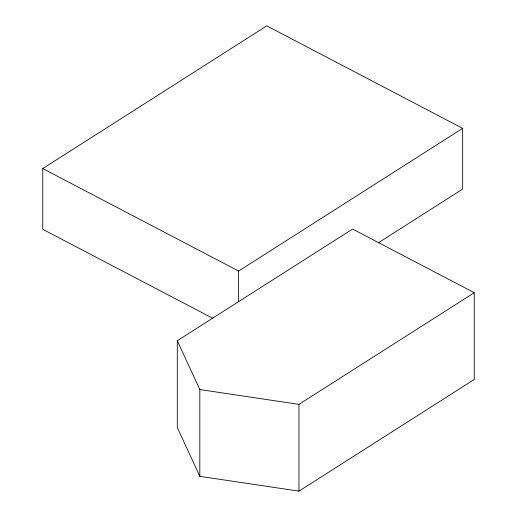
<?xml version="1.0" encoding="UTF-8"?>
<svg xmlns="http://www.w3.org/2000/svg" width="517" height="517" viewBox="0 0 517 517"><rect width="100%" height="100%" fill="white"/><g stroke="black" fill="none" stroke-linecap="round" stroke-linejoin="round"><path stroke-width="0.78" d="M212.888 318.336L42.749 229.302L42.749 168.555L266.772 25.85L462.65 128.352L462.65 189.099L378.218 242.88M238.621 301.424L238.621 271.05L462.65 128.352M177.299 340.709L352.594 229.044L474.251 292.706L474.251 379.484L298.955 491.15L199.82 476.331L177.299 427.488L177.299 340.709L199.82 389.547L199.82 476.331M199.82 389.547L298.955 404.365L474.251 292.706M42.749 168.555L238.621 271.05M298.955 404.365L298.955 491.15"/></g></svg>
